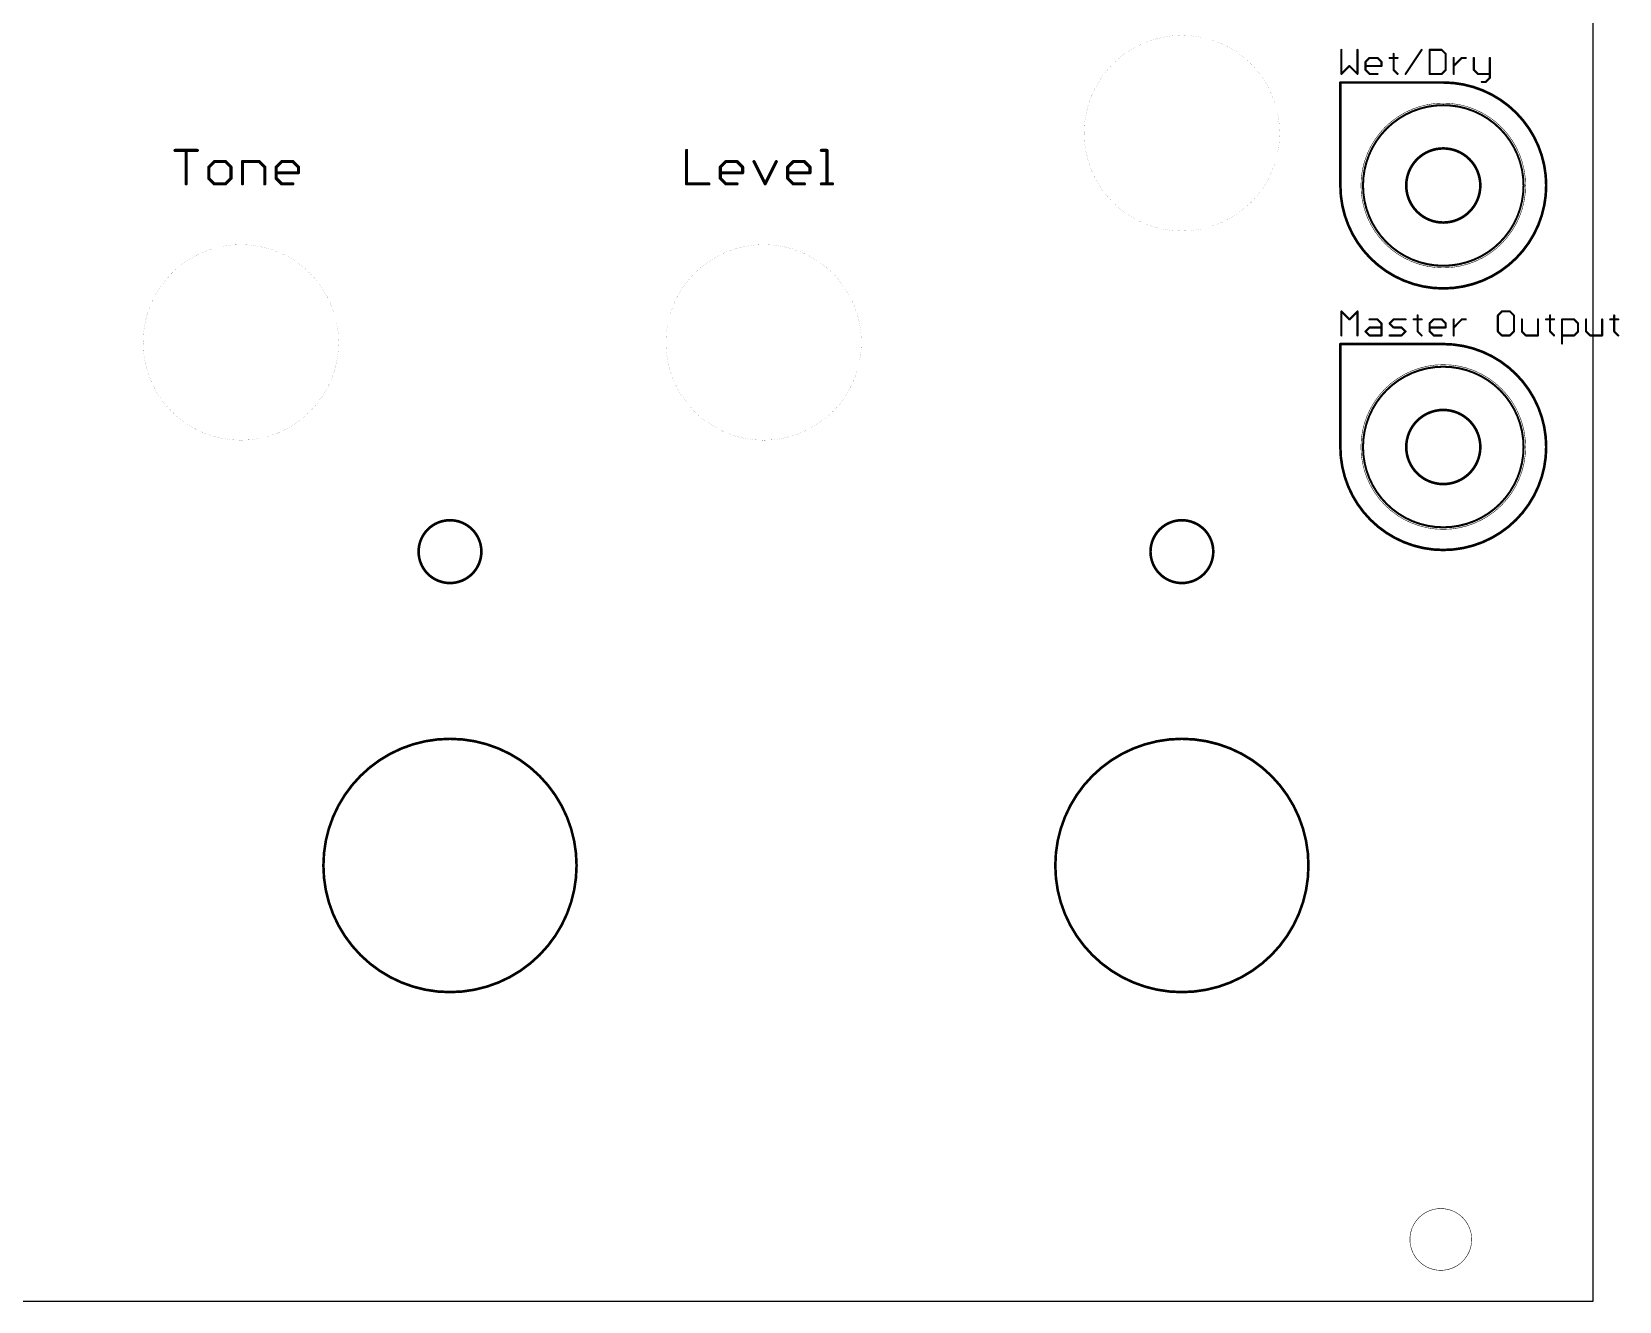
# Model space of a CAD drawing. Extents: x 0 to 188, y -11 to 118.
# Drawn here: x 106.7 to 183.8, y -11 to 50.6 of the extents above; entities that cross this region are included whole.
import ezdxf

# ---------------------------------------------------------------- set-up
doc = ezdxf.new("R2010")
doc.units = 0
doc.layers.add('254', color=2, linetype='CONTINUOUS')
doc.layers.add('255', color=2, linetype='CONTINUOUS')

msp = doc.modelspace()

# ---------------------------------------------------------------- linework, layer by layer
at = {"layer": '254'}
for points, const_width in [([(170.3108, 49.7652), (170.3108, 48.5958)], 0.1016), ([(171.0904, 48.5958), (171.0904, 49.7652)], 0.1016), ([(171.4802, 49.1805), (171.6751, 49.3754)], 0.1016), ([(171.6751, 49.3754), (172.0649, 49.3754)], 0.1016), ([(172.0649, 49.3754), (172.2598, 49.1805)], 0.1016), ([(172.6496, 49.3754), (173.0394, 49.3754)], 0.1016), ([(172.8445, 49.5703), (172.8445, 48.7907)], 0.1016), ([(173.4292, 48.5958), (174.2088, 49.7652)], 0.1016), ([(174.5986, 49.7652), (174.5986, 48.5958)], 0.1016), ([(175.1833, 49.7652), (174.5986, 49.7652)], 0.1016), ([(175.3782, 49.5703), (175.1833, 49.7652)], 0.1016), ([(175.3782, 48.7907), (175.3782, 49.5703)], 0.1016), ([(175.768, 48.5958), (175.768, 49.3754)], 0.1016), ([(175.768, 48.9856), (176.1578, 49.3754)], 0.1016), ([(176.1578, 49.3754), (176.3527, 49.3754)], 0.1016), ([(176.7425, 49.3754), (176.7425, 48.7907)], 0.1016), ([(177.5221, 49.3754), (177.5221, 48.4009)], 0.1016), ([(170.3108, 48.5958), (170.7006, 48.9856)], 0.1016), ([(170.7006, 48.9856), (171.0904, 48.5958)], 0.1016), ([(171.4802, 48.7907), (171.4802, 49.1805)], 0.1016), ([(172.2598, 48.9856), (171.4802, 48.9856)], 0.1016), ([(171.6751, 48.5958), (171.4802, 48.7907)], 0.1016), ([(172.0649, 48.5958), (171.6751, 48.5958)], 0.1016), ([(172.2598, 49.1805), (172.2598, 48.9856)], 0.1016), ([(172.8445, 48.7907), (173.0394, 48.5958)], 0.1016), ([(174.5986, 48.5958), (175.1833, 48.5958)], 0.1016), ([(175.1833, 48.5958), (175.3782, 48.7907)], 0.1016), ([(176.7425, 48.7907), (176.9374, 48.5958)], 0.1016), ([(176.9374, 48.5958), (177.5221, 48.5958)], 0.1016), ([(170.26, 48.18), (170.26, 43.18)], 0.127), ([(175.26, 48.18), (170.26, 48.18)], 0.127), ([(177.3272, 48.206), (177.1323, 48.206)], 0.1016), ([(177.5221, 48.4009), (177.3272, 48.206)], 0.1016), ([(113.6419, 44.8832), (114.7265, 44.8832)], 0.1524), ([(114.1842, 43.2562), (114.1842, 44.8832)], 0.1524), ([(138.4962, 44.8832), (138.4962, 43.2562)], 0.1524), ([(145.0448, 44.8832), (145.316, 44.8832)], 0.1524), ([(145.316, 44.8832), (145.316, 43.2562)], 0.1524), ([(115.5502, 44.3409), (115.279, 44.0697)], 0.1524), ([(115.279, 44.0697), (115.279, 43.5274)], 0.1524), ([(116.0925, 44.3409), (115.5502, 44.3409)], 0.1524), ([(116.3637, 44.0697), (116.0925, 44.3409)], 0.1524), ([(116.3637, 43.5274), (116.3637, 44.0697)], 0.1524), ([(116.9162, 43.2562), (116.9162, 44.3409)], 0.1524), ([(116.9162, 44.3409), (117.7297, 44.3409)], 0.1524), ([(117.7297, 44.3409), (118.0009, 44.0697)], 0.1524), ([(118.0009, 44.0697), (118.0009, 43.2562)], 0.1524), ([(118.5534, 44.0697), (118.8245, 44.3409)], 0.1524), ([(118.5534, 43.5274), (118.5534, 44.0697)], 0.1524), ([(118.8245, 44.3409), (119.3668, 44.3409)], 0.1524), ([(119.3668, 44.3409), (119.638, 44.0697)], 0.1524), ([(119.638, 44.0697), (119.638, 43.7985)], 0.1524), ([(140.1333, 44.0697), (140.4045, 44.3409)], 0.1524), ([(140.1333, 43.5274), (140.1333, 44.0697)], 0.1524), ([(140.4045, 44.3409), (140.9468, 44.3409)], 0.1524), ([(140.9468, 44.3409), (141.218, 44.0697)], 0.1524), ([(141.218, 44.0697), (141.218, 43.7985)], 0.1524), ([(141.7705, 44.3409), (142.3128, 43.2562)], 0.1524), ([(142.3128, 43.2562), (142.8551, 44.3409)], 0.1524), ([(143.4076, 44.0697), (143.6788, 44.3409)], 0.1524), ([(143.4076, 43.5274), (143.4076, 44.0697)], 0.1524), ([(143.6788, 44.3409), (144.2211, 44.3409)], 0.1524), ([(144.2211, 44.3409), (144.4923, 44.0697)], 0.1524), ([(144.4923, 44.0697), (144.4923, 43.7985)], 0.1524), ([(115.279, 43.5274), (115.5502, 43.2562)], 0.1524), ([(115.5502, 43.2562), (116.0925, 43.2562)], 0.1524), ([(116.0925, 43.2562), (116.3637, 43.5274)], 0.1524), ([(119.638, 43.7985), (118.5534, 43.7985)], 0.1524), ([(118.8245, 43.2562), (118.5534, 43.5274)], 0.1524), ([(119.3668, 43.2562), (118.8245, 43.2562)], 0.1524), ([(138.4962, 43.2562), (139.5808, 43.2562)], 0.1524), ([(141.218, 43.7985), (140.1333, 43.7985)], 0.1524), ([(140.4045, 43.2562), (140.1333, 43.5274)], 0.1524), ([(140.9468, 43.2562), (140.4045, 43.2562)], 0.1524), ([(144.4923, 43.7985), (143.4076, 43.7985)], 0.1524), ([(143.6788, 43.2562), (143.4076, 43.5274)], 0.1524), ([(144.2211, 43.2562), (143.6788, 43.2562)], 0.1524), ([(145.0448, 43.2562), (145.5871, 43.2562)], 0.1524), ([(170.3108, 35.8958), (170.3108, 37.0652)], 0.1016), ([(170.3108, 37.0652), (170.7006, 36.6754)], 0.1016), ([(170.7006, 36.6754), (171.0904, 37.0652)], 0.1016), ([(171.0904, 37.0652), (171.0904, 35.8958)], 0.1016), ([(178.1068, 37.0652), (177.9119, 36.8703)], 0.1016), ([(178.4966, 37.0652), (178.1068, 37.0652)], 0.1016), ([(178.6915, 36.8703), (178.4966, 37.0652)], 0.1016), ([(171.4802, 36.0907), (171.6751, 36.2856)], 0.1016), ([(171.6751, 36.6754), (172.0649, 36.6754)], 0.1016), ([(171.6751, 36.2856), (172.2598, 36.2856)], 0.1016), ([(172.0649, 36.6754), (172.2598, 36.4805)], 0.1016), ([(172.2598, 36.4805), (172.2598, 35.8958)], 0.1016), ([(172.6496, 36.4805), (172.8445, 36.6754)], 0.1016), ([(172.8445, 36.2856), (172.6496, 36.4805)], 0.1016), ([(172.8445, 36.6754), (173.4292, 36.6754)], 0.1016), ([(173.2343, 36.2856), (172.8445, 36.2856)], 0.1016), ([(173.4292, 36.0907), (173.2343, 36.2856)], 0.1016), ([(173.819, 36.6754), (174.2088, 36.6754)], 0.1016), ([(174.0139, 36.8703), (174.0139, 36.0907)], 0.1016), ([(174.5986, 36.4805), (174.7935, 36.6754)], 0.1016), ([(174.5986, 36.0907), (174.5986, 36.4805)], 0.1016), ([(175.3782, 36.2856), (174.5986, 36.2856)], 0.1016), ([(174.7935, 36.6754), (175.1833, 36.6754)], 0.1016), ([(175.1833, 36.6754), (175.3782, 36.4805)], 0.1016), ([(175.3782, 36.4805), (175.3782, 36.2856)], 0.1016), ([(175.768, 35.8958), (175.768, 36.6754)], 0.1016), ([(175.768, 36.2856), (176.1578, 36.6754)], 0.1016), ([(176.1578, 36.6754), (176.3527, 36.6754)], 0.1016), ([(177.9119, 36.8703), (177.9119, 36.0907)], 0.1016), ([(178.6915, 36.0907), (178.6915, 36.8703)], 0.1016), ([(179.0813, 36.6754), (179.0813, 36.0907)], 0.1016), ([(179.8609, 35.8958), (179.8609, 36.6754)], 0.1016), ([(180.2507, 36.6754), (180.6405, 36.6754)], 0.1016), ([(180.4456, 36.8703), (180.4456, 36.0907)], 0.1016), ([(181.0303, 35.506), (181.0303, 36.6754)], 0.1016), ([(181.0303, 36.6754), (181.615, 36.6754)], 0.1016), ([(181.615, 36.6754), (181.8099, 36.4805)], 0.1016), ([(181.8099, 36.4805), (181.8099, 36.0907)], 0.1016), ([(182.1997, 36.6754), (182.1997, 36.0907)], 0.1016), ([(182.9793, 35.8958), (182.9793, 36.6754)], 0.1016), ([(183.3691, 36.6754), (183.7589, 36.6754)], 0.1016), ([(183.564, 36.8703), (183.564, 36.0907)], 0.1016), ([(170.26, 35.48), (170.26, 30.48)], 0.127), ([(175.26, 35.48), (170.26, 35.48)], 0.127), ([(171.6751, 35.8958), (171.4802, 36.0907)], 0.1016), ([(172.2598, 35.8958), (171.6751, 35.8958)], 0.1016), ([(172.6496, 35.8958), (173.2343, 35.8958)], 0.1016), ([(173.2343, 35.8958), (173.4292, 36.0907)], 0.1016), ([(174.0139, 36.0907), (174.2088, 35.8958)], 0.1016), ([(174.7935, 35.8958), (174.5986, 36.0907)], 0.1016), ([(175.1833, 35.8958), (174.7935, 35.8958)], 0.1016), ([(177.9119, 36.0907), (178.1068, 35.8958)], 0.1016), ([(178.1068, 35.8958), (178.4966, 35.8958)], 0.1016), ([(178.4966, 35.8958), (178.6915, 36.0907)], 0.1016), ([(179.0813, 36.0907), (179.2762, 35.8958)], 0.1016), ([(179.2762, 35.8958), (179.8609, 35.8958)], 0.1016), ([(180.4456, 36.0907), (180.6405, 35.8958)], 0.1016), ([(181.615, 35.8958), (181.0303, 35.8958)], 0.1016), ([(181.8099, 36.0907), (181.615, 35.8958)], 0.1016), ([(182.1997, 36.0907), (182.3946, 35.8958)], 0.1016), ([(182.3946, 35.8958), (182.9793, 35.8958)], 0.1016), ([(183.564, 36.0907), (183.7589, 35.8958)], 0.1016)]:
    msp.add_lwpolyline(points, dxfattribs=dict(at, const_width=const_width))
for points, const_width in [([(170.3362, 49.7652, 1), (170.2854, 49.7652)], 0.0508), ([(171.1158, 49.7652, 1), (171.065, 49.7652)], 0.0508), ([(171.6751, 49.4008, 1), (171.6751, 49.35)], 0.0508), ([(171.6931, 49.3574, 1), (171.6571, 49.3934)], 0.0508), ([(172.0829, 49.3934, 1), (172.0469, 49.3574)], 0.0508), ([(172.0649, 49.35, 1), (172.0649, 49.4008)], 0.0508), ([(172.6496, 49.4008, 1), (172.6496, 49.35)], 0.0508), ([(172.8699, 49.5703, 1), (172.8191, 49.5703)], 0.0508), ([(173.0394, 49.35, 1), (173.0394, 49.4008)], 0.0508), ([(174.2299, 49.7511, 1), (174.1877, 49.7793)], 0.0508), ([(174.624, 49.7652, 1), (174.5732, 49.7652)], 0.0508), ([(174.5986, 49.7906, 1), (174.5986, 49.7398)], 0.0508), ([(175.2012, 49.7832, 1), (175.1653, 49.7472)], 0.0508), ([(175.1833, 49.7398, 1), (175.1833, 49.7906)], 0.0508), ([(175.4036, 49.5703, 1), (175.3528, 49.5703)], 0.0508), ([(175.3602, 49.5523, 1), (175.3961, 49.5883)], 0.0508), ([(175.7934, 49.3754, 1), (175.7426, 49.3754)], 0.0508), ([(176.1578, 49.4008, 1), (176.1578, 49.35)], 0.0508), ([(176.1757, 49.3574, 1), (176.1398, 49.3934)], 0.0508), ([(176.3527, 49.35, 1), (176.3527, 49.4008)], 0.0508), ([(176.7679, 49.3754, 1), (176.7171, 49.3754)], 0.0508), ([(177.5475, 49.3754, 1), (177.4967, 49.3754)], 0.0508), ([(170.2928, 48.6138, 1), (170.3288, 48.5778)], 0.0508), ([(170.2854, 48.5958, 1), (170.3362, 48.5958)], 0.0508), ([(170.7186, 49.0036, 1), (170.6826, 48.9676)], 0.0508), ([(170.7186, 48.9676, 1), (170.6826, 49.0036)], 0.0508), ([(171.065, 48.5958, 1), (171.1158, 48.5958)], 0.0508), ([(171.0724, 48.5778, 1), (171.1084, 48.6138)], 0.0508), ([(171.4622, 49.1985, 1), (171.4982, 49.1625)], 0.0508), ([(171.4982, 48.8087, 1), (171.4622, 48.7727)], 0.0508), ([(171.5056, 49.1805, 1), (171.4548, 49.1805)], 0.0508), ([(171.4802, 49.011, 1), (171.4802, 48.9602)], 0.0508), ([(171.4548, 48.7907, 1), (171.5056, 48.7907)], 0.0508), ([(171.6751, 48.6212, 1), (171.6751, 48.5704)], 0.0508), ([(171.6571, 48.5778, 1), (171.6931, 48.6138)], 0.0508), ([(172.0649, 48.5704, 1), (172.0649, 48.6212)], 0.0508), ([(172.2852, 49.1805, 1), (172.2344, 49.1805)], 0.0508), ([(172.2344, 48.9856, 1), (172.2852, 48.9856)], 0.0508), ([(172.2418, 49.1625, 1), (172.2778, 49.1985)], 0.0508), ([(172.2598, 48.9602, 1), (172.2598, 49.011)], 0.0508), ([(172.8625, 48.8087, 1), (172.8265, 48.7727)], 0.0508), ([(172.8191, 48.7907, 1), (172.8699, 48.7907)], 0.0508), ([(173.0214, 48.5778, 1), (173.0574, 48.6138)], 0.0508), ([(173.4081, 48.6099, 1), (173.4503, 48.5817)], 0.0508), ([(174.5986, 48.6212, 1), (174.5986, 48.5704)], 0.0508), ([(174.5732, 48.5958, 1), (174.624, 48.5958)], 0.0508), ([(175.1653, 48.6138, 1), (175.2012, 48.5778)], 0.0508), ([(175.1833, 48.5704, 1), (175.1833, 48.6212)], 0.0508), ([(175.3528, 48.7907, 1), (175.4036, 48.7907)], 0.0508), ([(175.3961, 48.7727, 1), (175.3602, 48.8087)], 0.0508), ([(175.75, 49.0036, 1), (175.7859, 48.9676)], 0.0508), ([(175.7426, 48.5958, 1), (175.7934, 48.5958)], 0.0508), ([(176.7604, 48.8087, 1), (176.7245, 48.7727)], 0.0508), ([(176.7171, 48.7907, 1), (176.7679, 48.7907)], 0.0508), ([(176.9374, 48.6212, 1), (176.9374, 48.5704)], 0.0508), ([(176.9194, 48.5778, 1), (176.9553, 48.6138)], 0.0508), ([(177.5221, 48.5704, 1), (177.5221, 48.6212)], 0.0508), ([(170.26, 48.2118, 1), (170.26, 48.1482)], 0.0635), ([(170.2918, 48.18, 1), (170.2283, 48.18)], 0.0635), ([(175.26, 48.2118, 1), (175.26, 48.1482)], 0.0635), ([(180.26, 43.18, 0.4142), (175.26, 48.18)], 0.127), ([(175.26, 48.1482, 1), (175.26, 48.2118)], 0.0635), ([(177.1323, 48.2314, 1), (177.1323, 48.1806)], 0.0508), ([(177.3092, 48.224, 1), (177.3451, 48.188)], 0.0508), ([(177.3272, 48.1806, 1), (177.3272, 48.2314)], 0.0508), ([(177.4967, 48.4009, 1), (177.5475, 48.4009)], 0.0508), ([(177.54, 48.3829, 1), (177.5041, 48.4189)], 0.0508), ([(175.26, 39.28, 1), (175.26, 47.08, 1), (175.26, 39.28)], 0.1), ([(113.6419, 44.9213, 1), (113.6419, 44.8451)], 0.0762), ([(114.2223, 44.8832, 1), (114.1461, 44.8832)], 0.0762), ([(114.7265, 44.8451, 1), (114.7265, 44.9213)], 0.0762), ([(138.5343, 44.8832, 1), (138.4581, 44.8832)], 0.0762), ([(145.0448, 44.9213, 1), (145.0448, 44.8451)], 0.0762), ([(145.3541, 44.8832, 1), (145.2779, 44.8832)], 0.0762), ([(145.316, 44.8451, 1), (145.316, 44.9213)], 0.0762), ([(175.26, 41.38, 1), (175.26, 44.98, 1), (175.26, 41.38)], 0.127), ([(115.3171, 44.0697, 1), (115.2409, 44.0697)], 0.0762), ([(115.2521, 44.0966, 1), (115.306, 44.0428)], 0.0762), ([(115.5502, 44.379, 1), (115.5502, 44.3028)], 0.0762), ([(115.5771, 44.3139, 1), (115.5233, 44.3678)], 0.0762), ([(116.1195, 44.3678, 1), (116.0656, 44.3139)], 0.0762), ([(116.0925, 44.3028, 1), (116.0925, 44.379)], 0.0762), ([(116.4018, 44.0697, 1), (116.3256, 44.0697)], 0.0762), ([(116.3368, 44.0428, 1), (116.3906, 44.0966)], 0.0762), ([(116.9543, 44.3409, 1), (116.8781, 44.3409)], 0.0762), ([(116.9162, 44.379, 1), (116.9162, 44.3028)], 0.0762), ([(117.7566, 44.3678, 1), (117.7027, 44.3139)], 0.0762), ([(117.7297, 44.3028, 1), (117.7297, 44.379)], 0.0762), ([(118.039, 44.0697, 1), (117.9628, 44.0697)], 0.0762), ([(117.9739, 44.0428, 1), (118.0278, 44.0966)], 0.0762), ([(118.5915, 44.0697, 1), (118.5153, 44.0697)], 0.0762), ([(118.5264, 44.0966, 1), (118.5803, 44.0428)], 0.0762), ([(118.8245, 44.379, 1), (118.8245, 44.3028)], 0.0762), ([(118.8515, 44.3139, 1), (118.7976, 44.3678)], 0.0762), ([(119.3938, 44.3678, 1), (119.3399, 44.3139)], 0.0762), ([(119.3668, 44.3028, 1), (119.3668, 44.379)], 0.0762), ([(119.6761, 44.0697, 1), (119.5999, 44.0697)], 0.0762), ([(119.6111, 44.0428, 1), (119.665, 44.0966)], 0.0762), ([(140.1714, 44.0697, 1), (140.0952, 44.0697)], 0.0762), ([(140.1064, 44.0966, 1), (140.1603, 44.0428)], 0.0762), ([(140.4045, 44.379, 1), (140.4045, 44.3028)], 0.0762), ([(140.4314, 44.3139, 1), (140.3775, 44.3678)], 0.0762), ([(140.9738, 44.3678, 1), (140.9199, 44.3139)], 0.0762), ([(140.9468, 44.3028, 1), (140.9468, 44.379)], 0.0762), ([(141.2561, 44.0697, 1), (141.1799, 44.0697)], 0.0762), ([(141.191, 44.0428, 1), (141.2449, 44.0966)], 0.0762), ([(141.8046, 44.3579, 1), (141.7364, 44.3238)], 0.0762), ([(142.8892, 44.3238, 1), (142.8211, 44.3579)], 0.0762), ([(143.4457, 44.0697, 1), (143.3695, 44.0697)], 0.0762), ([(143.3807, 44.0966, 1), (143.4346, 44.0428)], 0.0762), ([(143.6788, 44.379, 1), (143.6788, 44.3028)], 0.0762), ([(143.7057, 44.3139, 1), (143.6519, 44.3678)], 0.0762), ([(144.2481, 44.3678, 1), (144.1942, 44.3139)], 0.0762), ([(144.2211, 44.3028, 1), (144.2211, 44.379)], 0.0762), ([(144.5304, 44.0697, 1), (144.4542, 44.0697)], 0.0762), ([(144.4653, 44.0428, 1), (144.5192, 44.0966)], 0.0762), ([(114.1461, 43.2562, 1), (114.2223, 43.2562)], 0.0762), ([(115.306, 43.5543, 1), (115.2521, 43.5004)], 0.0762), ([(115.2409, 43.5274, 1), (115.3171, 43.5274)], 0.0762), ([(115.5502, 43.2943, 1), (115.5502, 43.2181)], 0.0762), ([(115.5233, 43.2293, 1), (115.5771, 43.2831)], 0.0762), ([(116.0656, 43.2831, 1), (116.1195, 43.2293)], 0.0762), ([(116.0925, 43.2181, 1), (116.0925, 43.2943)], 0.0762), ([(116.3256, 43.5274, 1), (116.4018, 43.5274)], 0.0762), ([(116.3906, 43.5004, 1), (116.3368, 43.5543)], 0.0762), ([(116.8781, 43.2562, 1), (116.9543, 43.2562)], 0.0762), ([(117.9628, 43.2562, 1), (118.039, 43.2562)], 0.0762), ([(118.5803, 43.5543, 1), (118.5264, 43.5004)], 0.0762), ([(118.5534, 43.8366, 1), (118.5534, 43.7604)], 0.0762), ([(118.5153, 43.5274, 1), (118.5915, 43.5274)], 0.0762), ([(118.8245, 43.2943, 1), (118.8245, 43.2181)], 0.0762), ([(118.7976, 43.2293, 1), (118.8515, 43.2831)], 0.0762), ([(119.3668, 43.2181, 1), (119.3668, 43.2943)], 0.0762), ([(119.5999, 43.7985, 1), (119.6761, 43.7985)], 0.0762), ([(119.638, 43.7604, 1), (119.638, 43.8366)], 0.0762), ([(138.4962, 43.2943, 1), (138.4962, 43.2181)], 0.0762), ([(138.4581, 43.2562, 1), (138.5343, 43.2562)], 0.0762), ([(139.5808, 43.2181, 1), (139.5808, 43.2943)], 0.0762), ([(140.1333, 43.8366, 1), (140.1333, 43.7604)], 0.0762), ([(140.1603, 43.5543, 1), (140.1064, 43.5004)], 0.0762), ([(140.0952, 43.5274, 1), (140.1714, 43.5274)], 0.0762), ([(140.4045, 43.2943, 1), (140.4045, 43.2181)], 0.0762), ([(140.3775, 43.2293, 1), (140.4314, 43.2831)], 0.0762), ([(140.9468, 43.2181, 1), (140.9468, 43.2943)], 0.0762), ([(141.1799, 43.7985, 1), (141.2561, 43.7985)], 0.0762), ([(141.218, 43.7604, 1), (141.218, 43.8366)], 0.0762), ([(142.2787, 43.2732, 1), (142.3469, 43.2392)], 0.0762), ([(142.2787, 43.2392, 1), (142.3469, 43.2732)], 0.0762), ([(143.4076, 43.8366, 1), (143.4076, 43.7604)], 0.0762), ([(143.4346, 43.5543, 1), (143.3807, 43.5004)], 0.0762), ([(143.3695, 43.5274, 1), (143.4457, 43.5274)], 0.0762), ([(143.6788, 43.2943, 1), (143.6788, 43.2181)], 0.0762), ([(143.6519, 43.2293, 1), (143.7057, 43.2831)], 0.0762), ([(144.2211, 43.2181, 1), (144.2211, 43.2943)], 0.0762), ([(144.4542, 43.7985, 1), (144.5304, 43.7985)], 0.0762), ([(144.4923, 43.7604, 1), (144.4923, 43.8366)], 0.0762), ([(145.0448, 43.2943, 1), (145.0448, 43.2181)], 0.0762), ([(145.2779, 43.2562, 1), (145.3541, 43.2562)], 0.0762), ([(145.5871, 43.2181, 1), (145.5871, 43.2943)], 0.0762), ([(170.26, 43.18, 0.4142), (175.26, 38.18)], 0.127), ([(170.2918, 43.18, 1), (170.2283, 43.18)], 0.0635), ([(170.2283, 43.18, 1), (170.2918, 43.18)], 0.0635), ([(175.26, 38.18, 0.4142), (180.26, 43.18)], 0.127), ([(180.2918, 43.18, 1), (180.2283, 43.18)], 0.0635), ([(180.2283, 43.18, 1), (180.2918, 43.18)], 0.0635), ([(175.26, 38.2118, 1), (175.26, 38.1482)], 0.0635), ([(175.26, 38.1482, 1), (175.26, 38.2118)], 0.0635), ([(170.3288, 37.0832, 1), (170.2928, 37.0472)], 0.0508), ([(170.3362, 37.0652, 1), (170.2854, 37.0652)], 0.0508), ([(171.1158, 37.0652, 1), (171.065, 37.0652)], 0.0508), ([(171.1084, 37.0472, 1), (171.0724, 37.0832)], 0.0508), ([(178.1068, 37.0906, 1), (178.1068, 37.0398)], 0.0508), ([(178.1247, 37.0472, 1), (178.0888, 37.0832)], 0.0508), ([(178.5145, 37.0832, 1), (178.4786, 37.0472)], 0.0508), ([(178.4966, 37.0398, 1), (178.4966, 37.0906)], 0.0508), ([(170.6826, 36.6934, 1), (170.7186, 36.6574)], 0.0508), ([(170.6826, 36.6574, 1), (170.7186, 36.6934)], 0.0508), ([(171.6751, 36.7008, 1), (171.6751, 36.65)], 0.0508), ([(171.6751, 36.311, 1), (171.6751, 36.2602)], 0.0508), ([(171.6931, 36.2676, 1), (171.6571, 36.3036)], 0.0508), ([(172.0829, 36.6934, 1), (172.0469, 36.6574)], 0.0508), ([(172.0649, 36.65, 1), (172.0649, 36.7008)], 0.0508), ([(172.2852, 36.4805, 1), (172.2344, 36.4805)], 0.0508), ([(172.2418, 36.4625, 1), (172.2778, 36.4985)], 0.0508), ([(172.2598, 36.2602, 1), (172.2598, 36.311)], 0.0508), ([(172.6676, 36.4985, 1), (172.6316, 36.4625)], 0.0508), ([(172.6316, 36.4985, 1), (172.6676, 36.4625)], 0.0508), ([(172.8445, 36.7008, 1), (172.8445, 36.65)], 0.0508), ([(172.8445, 36.311, 1), (172.8445, 36.2602)], 0.0508), ([(172.8625, 36.6574, 1), (172.8265, 36.6934)], 0.0508), ([(172.8265, 36.2676, 1), (172.8625, 36.3036)], 0.0508), ([(173.2523, 36.3036, 1), (173.2163, 36.2676)], 0.0508), ([(173.2343, 36.2602, 1), (173.2343, 36.311)], 0.0508), ([(173.4292, 36.65, 1), (173.4292, 36.7008)], 0.0508), ([(173.819, 36.7008, 1), (173.819, 36.65)], 0.0508), ([(174.0393, 36.8703, 1), (173.9885, 36.8703)], 0.0508), ([(174.2088, 36.65, 1), (174.2088, 36.7008)], 0.0508), ([(174.5806, 36.4985, 1), (174.6165, 36.4625)], 0.0508), ([(174.624, 36.4805, 1), (174.5732, 36.4805)], 0.0508), ([(174.5986, 36.311, 1), (174.5986, 36.2602)], 0.0508), ([(174.7935, 36.7008, 1), (174.7935, 36.65)], 0.0508), ([(174.8114, 36.6574, 1), (174.7755, 36.6934)], 0.0508), ([(175.2012, 36.6934, 1), (175.1653, 36.6574)], 0.0508), ([(175.1833, 36.65, 1), (175.1833, 36.7008)], 0.0508), ([(175.4036, 36.4805, 1), (175.3528, 36.4805)], 0.0508), ([(175.3528, 36.2856, 1), (175.4036, 36.2856)], 0.0508), ([(175.3602, 36.4625, 1), (175.3961, 36.4985)], 0.0508), ([(175.3782, 36.2602, 1), (175.3782, 36.311)], 0.0508), ([(175.75, 36.3036, 1), (175.7859, 36.2676)], 0.0508), ([(175.7934, 36.6754, 1), (175.7426, 36.6754)], 0.0508), ([(176.1578, 36.7008, 1), (176.1578, 36.65)], 0.0508), ([(176.1757, 36.6574, 1), (176.1398, 36.6934)], 0.0508), ([(176.3527, 36.65, 1), (176.3527, 36.7008)], 0.0508), ([(177.8939, 36.8883, 1), (177.9298, 36.8523)], 0.0508), ([(177.9373, 36.8703, 1), (177.8865, 36.8703)], 0.0508), ([(178.7169, 36.8703, 1), (178.6661, 36.8703)], 0.0508), ([(178.6735, 36.8523, 1), (178.7094, 36.8883)], 0.0508), ([(179.1067, 36.6754, 1), (179.0559, 36.6754)], 0.0508), ([(179.8863, 36.6754, 1), (179.8355, 36.6754)], 0.0508), ([(180.2507, 36.7008, 1), (180.2507, 36.65)], 0.0508), ([(180.471, 36.8703, 1), (180.4202, 36.8703)], 0.0508), ([(180.6405, 36.65, 1), (180.6405, 36.7008)], 0.0508), ([(181.0557, 36.6754, 1), (181.0049, 36.6754)], 0.0508), ([(181.0303, 36.7008, 1), (181.0303, 36.65)], 0.0508), ([(181.6329, 36.6934, 1), (181.597, 36.6574)], 0.0508), ([(181.615, 36.65, 1), (181.615, 36.7008)], 0.0508), ([(181.8353, 36.4805, 1), (181.7845, 36.4805)], 0.0508), ([(181.7919, 36.4625, 1), (181.8278, 36.4985)], 0.0508), ([(182.2251, 36.6754, 1), (182.1743, 36.6754)], 0.0508), ([(183.0047, 36.6754, 1), (182.9539, 36.6754)], 0.0508), ([(183.3691, 36.7008, 1), (183.3691, 36.65)], 0.0508), ([(183.5894, 36.8703, 1), (183.5386, 36.8703)], 0.0508), ([(183.7589, 36.65, 1), (183.7589, 36.7008)], 0.0508), ([(170.26, 35.5118, 1), (170.26, 35.4483)], 0.0635), ([(170.2918, 35.48, 1), (170.2283, 35.48)], 0.0635), ([(170.2854, 35.8958, 1), (170.3362, 35.8958)], 0.0508), ([(171.065, 35.8958, 1), (171.1158, 35.8958)], 0.0508), ([(171.4982, 36.1087, 1), (171.4622, 36.0727)], 0.0508), ([(171.4622, 36.1087, 1), (171.4982, 36.0727)], 0.0508), ([(171.6751, 35.9212, 1), (171.6751, 35.8704)], 0.0508), ([(171.6571, 35.8778, 1), (171.6931, 35.9138)], 0.0508), ([(172.2344, 35.8958, 1), (172.2852, 35.8958)], 0.0508), ([(172.2598, 35.8704, 1), (172.2598, 35.9212)], 0.0508), ([(172.6496, 35.9212, 1), (172.6496, 35.8704)], 0.0508), ([(173.2163, 35.9138, 1), (173.2523, 35.8778)], 0.0508), ([(173.2343, 35.8704, 1), (173.2343, 35.9212)], 0.0508), ([(173.4472, 36.0727, 1), (173.4112, 36.1087)], 0.0508), ([(173.4112, 36.0727, 1), (173.4472, 36.1087)], 0.0508), ([(174.0318, 36.1087, 1), (173.9959, 36.0727)], 0.0508), ([(173.9885, 36.0907, 1), (174.0393, 36.0907)], 0.0508), ([(174.1908, 35.8778, 1), (174.2267, 35.9138)], 0.0508), ([(174.6165, 36.1087, 1), (174.5806, 36.0727)], 0.0508), ([(174.5732, 36.0907, 1), (174.624, 36.0907)], 0.0508), ([(174.7935, 35.9212, 1), (174.7935, 35.8704)], 0.0508), ([(174.7755, 35.8778, 1), (174.8114, 35.9138)], 0.0508), ([(175.1833, 35.8704, 1), (175.1833, 35.9212)], 0.0508), ([(175.26, 35.5118, 1), (175.26, 35.4483)], 0.0635), ([(180.26, 30.48, 0.4142), (175.26, 35.48)], 0.127), ([(175.26, 35.4483, 1), (175.26, 35.5118)], 0.0635), ([(175.7426, 35.8958, 1), (175.7934, 35.8958)], 0.0508), ([(177.9298, 36.1087, 1), (177.8939, 36.0727)], 0.0508), ([(177.8865, 36.0907, 1), (177.9373, 36.0907)], 0.0508), ([(178.1068, 35.9212, 1), (178.1068, 35.8704)], 0.0508), ([(178.0888, 35.8778, 1), (178.1247, 35.9138)], 0.0508), ([(178.4786, 35.9138, 1), (178.5145, 35.8778)], 0.0508), ([(178.4966, 35.8704, 1), (178.4966, 35.9212)], 0.0508), ([(178.6661, 36.0907, 1), (178.7169, 36.0907)], 0.0508), ([(178.7094, 36.0727, 1), (178.6735, 36.1087)], 0.0508), ([(179.0992, 36.1087, 1), (179.0633, 36.0727)], 0.0508), ([(179.0559, 36.0907, 1), (179.1067, 36.0907)], 0.0508), ([(179.2762, 35.9212, 1), (179.2762, 35.8704)], 0.0508), ([(179.2582, 35.8778, 1), (179.2941, 35.9138)], 0.0508), ([(179.8355, 35.8958, 1), (179.8863, 35.8958)], 0.0508), ([(179.8609, 35.8704, 1), (179.8609, 35.9212)], 0.0508), ([(180.4635, 36.1087, 1), (180.4276, 36.0727)], 0.0508), ([(180.4202, 36.0907, 1), (180.471, 36.0907)], 0.0508), ([(180.6225, 35.8778, 1), (180.6584, 35.9138)], 0.0508), ([(181.0303, 35.9212, 1), (181.0303, 35.8704)], 0.0508), ([(181.0049, 35.506, 1), (181.0557, 35.506)], 0.0508), ([(181.597, 35.9138, 1), (181.6329, 35.8778)], 0.0508), ([(181.615, 35.8704, 1), (181.615, 35.9212)], 0.0508), ([(181.7845, 36.0907, 1), (181.8353, 36.0907)], 0.0508), ([(181.8278, 36.0727, 1), (181.7919, 36.1087)], 0.0508), ([(182.2176, 36.1087, 1), (182.1817, 36.0727)], 0.0508), ([(182.1743, 36.0907, 1), (182.2251, 36.0907)], 0.0508), ([(182.3946, 35.9212, 1), (182.3946, 35.8704)], 0.0508), ([(182.3766, 35.8778, 1), (182.4125, 35.9138)], 0.0508), ([(182.9539, 35.8958, 1), (183.0047, 35.8958)], 0.0508), ([(182.9793, 35.8704, 1), (182.9793, 35.9212)], 0.0508), ([(183.5819, 36.1087, 1), (183.546, 36.0727)], 0.0508), ([(183.5386, 36.0907, 1), (183.5894, 36.0907)], 0.0508), ([(183.7409, 35.8778, 1), (183.7768, 35.9138)], 0.0508), ([(175.26, 26.58, 1), (175.26, 34.38, 1), (175.26, 26.58)], 0.1), ([(175.26, 28.68, 1), (175.26, 32.28, 1), (175.26, 28.68)], 0.127), ([(170.26, 30.48, 0.4142), (175.26, 25.48)], 0.127), ([(170.2918, 30.48, 1), (170.2283, 30.48)], 0.0635), ([(170.2283, 30.48, 1), (170.2918, 30.48)], 0.0635), ([(175.26, 25.48, 0.4142), (180.26, 30.48)], 0.127), ([(180.2918, 30.48, 1), (180.2283, 30.48)], 0.0635), ([(180.2283, 30.48, 1), (180.2918, 30.48)], 0.0635), ([(175.26, 25.5117, 1), (175.26, 25.4483)], 0.0635), ([(175.26, 25.4483, 1), (175.26, 25.5117)], 0.0635)]:
    msp.add_lwpolyline(points, format="xyb", dxfattribs=dict(at, const_width=const_width))
at = {"layer": '255'}
for p, q in [((182.54, -11), (182.54, 117.5)), ((0, -11), (182.54, -11))]:
    msp.add_line(p, q, dxfattribs=at)
for points, const_width in [([(162.56, 40.97, 1), (162.56, 50.47, 1), (162.56, 40.97)], 0.0025), ([(175.26, 39.18, 1), (175.26, 47.18, 1), (175.26, 39.18)], 0.0254), ([(116.84, 30.81, 1), (116.84, 40.31, 1), (116.84, 30.81)], 0.0025), ([(142.24, 30.81, 1), (142.24, 40.31, 1), (142.24, 30.81)], 0.0025), ([(175.26, 26.48, 1), (175.26, 34.48, 1), (175.26, 26.48)], 0.0254), ([(127, 23.875, 1), (127, 26.925, 1), (127, 23.875)], 0.127), ([(162.56, 23.875, 1), (162.56, 26.925, 1), (162.56, 23.875)], 0.127), ([(127, 4.01, 1), (127, 16.31, 1), (127, 4.01)], 0.127), ([(162.56, 4.01, 1), (162.56, 16.31, 1), (162.56, 4.01)], 0.127), ([(175.14, -9.5, 1), (175.14, -6.5, 1), (175.14, -9.5)], 0.0254)]:
    msp.add_lwpolyline(points, format="xyb", dxfattribs=dict(at, const_width=const_width))

doc.saveas('drawing.dxf')
